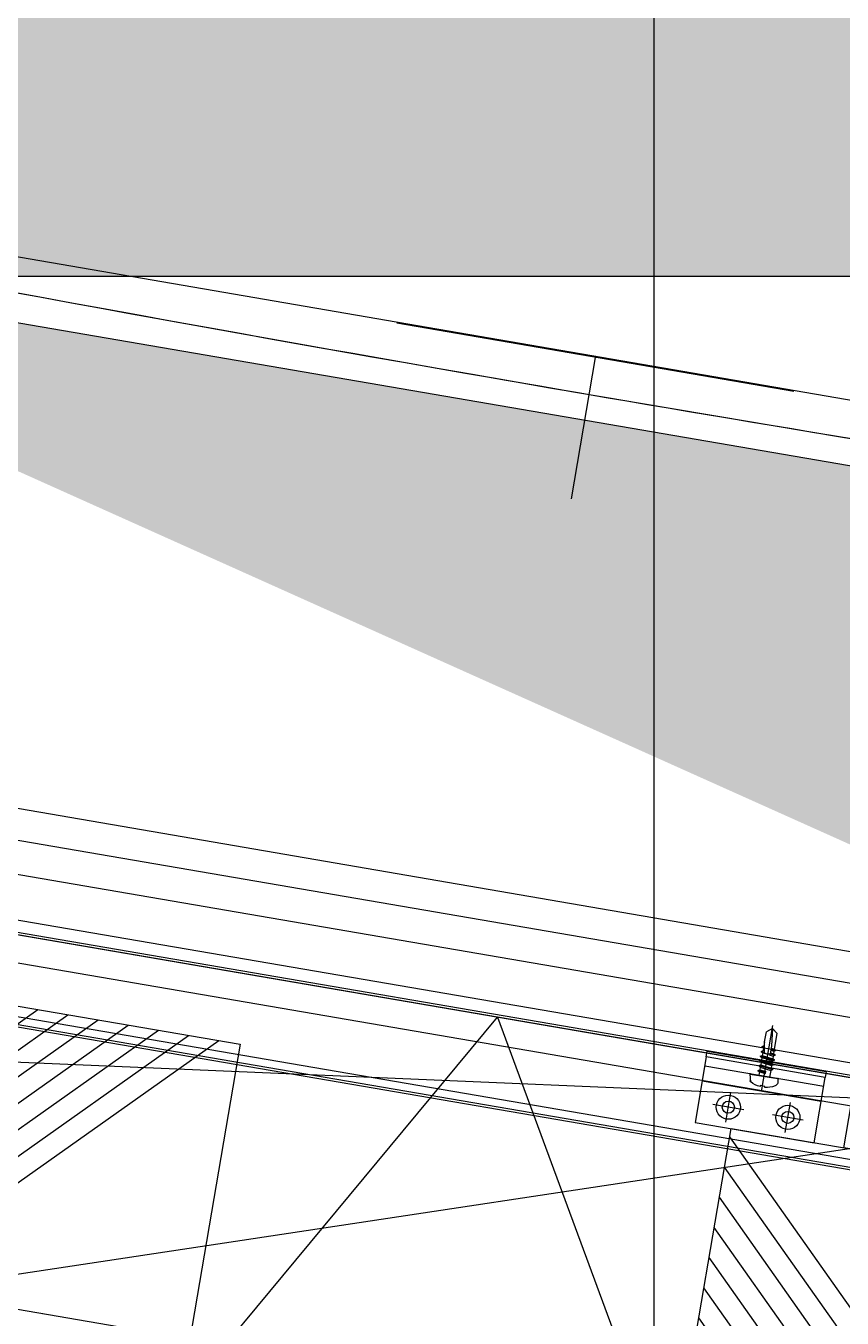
# Model space of a CAD drawing. Header units: inches. Extents: x 0 to 1813292486, y 0 to 3473589894.
# Drawn here: x 600523277.9 to 600523548.3, y 3473205640 to 3473206067.8 of the extents above; entities that cross this region are included whole.
import ezdxf

# ---------------------------------------------------------------- set-up
doc = ezdxf.new("R2010")
doc.units = ezdxf.units.IN
doc.header["$LTSCALE"] = 1000
doc.header["$MEASUREMENT"] = 0
for name, pattern in [('AX-MALL-GIRD-200$0$DOTE', [2.4200000000000004, 2, -0.2, 0.02, -0.2]), ('AX-MALL-WALL-P02-QT$0$CENTER', [2, 1.25, -0.25, 0.25, -0.25]), ('AX-MALL-WALL-P02-QT$0$HIDDEN', [0.375, 0.25, -0.125]), ('AX-MALL-WALL-P02-QT$0$HIDDENX2', [0.75, 0.5, -0.25])]:
    doc.linetypes.add(name, pattern=pattern)
for name, color, linetype in [('A-Anno-Note', 241, 'Continuous'), ('AX-MALL-DIM-P02$0$A-Detl-Thin', 131, 'Continuous'), ('AX-MALL-GIRD-200$0$A-Grid', 222, 'AX-MALL-GIRD-200$0$DOTE'), ('AX-MALL-P02-200$0$A-Anno-Note', 241, 'Continuous'), ('AX-MALL-WALL-P02$0$A-Anno-Note', 241, 'Continuous'), ('AX-MALL-WALL-P02-QT$0$A-Anno-Note', 241, 'Continuous'), ('AX-MALL-WALL-P02-QT$0$A-Detl-Fine', 152, 'Continuous'), ('AX-MALL-WALL-P02-QT$0$A-Detl-Patt', 8, 'Continuous'), ('AX-MALL-WALL-P02-QT$0$A-Detl-Thin', 131, 'Continuous'), ('AX-MALL-WALL-P02-QT$0$A-Wall', 2, 'Continuous'), ('AX-MALL-WALL-P02-QT$0$A-Wall-Patt', 13, 'Continuous'), ('AX-MALL-WALL-P02-QT$0$A-Wind', 4, 'Continuous'), ('AX-MALL-WALL-P02-QT$0$AX-3#-wall-P01$0$A-Anno-Note', 241, 'Continuous'), ('AX-MALL-WALL-P02-QT$0$C18', 4, 'AX-MALL-WALL-P02-QT$0$CENTER'), ('AX-MALL-WALL-P02-QT$0$L18', 6, 'Continuous'), ('AX-MALL-WALL-P02-QT$0$PJ', 96, 'Continuous'), ('AX-MALL-WALL-P02-QT$0$tc', 4, 'Continuous'), ('AX-MALL-WALL-P02-QT$0$WZ', 2, 'Continuous'), ('AX-MALL-WALL-P02-QT$0$XX', 6, 'AX-MALL-WALL-P02-QT$0$HIDDEN'), ('AX-MALL-WALL-P02-QT$0$zx', 1, 'AX-MALL-WALL-P02-QT$0$CENTER'), ('AX-MALL-WALL-P02-QT$0$尺寸标注', 8, 'Continuous'), ('AX-MALL-ZTKD-P02$0$A-Anno-Note', 241, 'Continuous'), ('PX-MALL-P02-LG$0$P-Exsh', 31, 'Continuous'), ('PX-MALL-P02-LG$0$P-Hydt-Boxx', 221, 'Continuous'), ('SX-MALL-WALL-L-2F~3F$0$S-COLU', 30, 'Continuous'), ('SX-MALL-WALL-L-2F~3F$0$S-PATT-BMCO', 7, 'Continuous')]:
    doc.layers.add(name, color=color, linetype=linetype)
pattern_1 = [(45, (0, 359.0227), (-353.55353201463, 353.55353201463), [])]

# ---------------------------------------------------------------- blocks, each defined once
blk = doc.blocks.new('AX-MALL-GIRD-200')
at = {"layer": 'AX-MALL-GIRD-200$0$A-Grid'}
blk.add_line((600362273.8649971, 3473177427.819103), (600323544.3260479, 3473073464.092021), dxfattribs=at)
blk = doc.blocks.new('AX-MALL-WALL-P02-QT$0$tj')
at = {"layer": 'AX-MALL-WALL-P02-QT$0$A-Detl-Patt'}
h = blk.add_hatch(dxfattribs=at)
h.set_pattern_fill('STEEL', color=256, scale=100.0000000000001, angle=50.43183869082386)
h.set_pattern_definition([(75.00000000004839, (-14278.19445574284, 156289.8254051208), (-153.3407249234246, 41.08752340989569), []), (75.00000000004839, (-14317.88195610046, 156358.5661673546), (-153.3407249234246, 41.08752340989569), [])])
edge = h.paths.add_edge_path()
edge.add_line((88101.273016572, 47666.64152574539), (87883.93542659283, 47459.84604215622))
edge.add_line((87883.93542659283, 47459.84604215622), (91571.54751467705, 43584.64122533798))
edge.add_arc((262949.389629302, 558937.705083496), 543101.4133620498, 251.6057364187558, 260.0288666978238)
edge.add_arc((172180.8466627672, -2862.146247219684), 27099.9982179492, 64.7128659603706, 96.9316049602786, ccw=False)
edge.add_arc((262948.9730309481, 558936.3205539446), 543099.9677998082, 261.6155114784545, 271.7251478115656)
edge.add_line((279298.9759148359, 16082.51663446426), (279298.9759315252, 16382.65274763107))
edge.add_arc((262948.9742454757, 558936.3204835369), 542799.9676941936, 261.62020364125146, 271.7261014454634, ccw=False)
edge.add_arc((172180.8456921196, -2862.14609140989), 27400.00151046549, 64.80631838577902, 96.83815911678944)
edge.add_arc((262949.394896181, 558937.7037490648), 542801.4137571028, 251.6136389015772, 260.02417327084333, ccw=False)
edge.add_line((91737.26096642017, 43845.69257831573), (88101.273016572, 47666.64152574539))
at = {"layer": 'AX-MALL-WALL-P02-QT$0$A-Detl-Thin'}
blk.add_lwpolyline([(186250.0144456625, 24489.12446784973, 0.02393523573401804), (187668.1778839827, 24209.85707235336)], format="xyb", dxfattribs=at)
blk = doc.blocks.new('SX-MALL-WALL-L-2F~3F')
at = {"layer": 'SX-MALL-WALL-L-2F~3F$0$S-PATT-BMCO'}
h = blk.add_hatch(color=256, dxfattribs=at)
h.dxf.hatch_style = 1
h.paths.add_polyline_path([(600327837.3068982, 3473085990.563696), (600328493.2686002, 3473085746.198715), (600328737.6335828, 3473086402.160417), (600328081.6718808, 3473086646.525399)])
at = {"layer": 'SX-MALL-WALL-L-2F~3F$0$S-COLU'}
blk.add_lwpolyline([(600327837.3068982, 3473085990.563696), (600328493.2686002, 3473085746.198715), (600328737.6335828, 3473086402.160417), (600328081.6718808, 3473086646.525399)], close=True, dxfattribs=at)
blk = doc.blocks.new('SX-MALL-WALL-2F~3F')
blk.add_blockref('SX-MALL-WALL-L-2F~3F', (0, 0))
blk = doc.blocks.new('AX-MALL-WALL-P02-QT$0$jjzx2')
at = {"layer": 'AX-MALL-WALL-P02-QT$0$A-Detl-Fine'}
for points in [[(201016.2879457474, -131912.7799773216), (200974.0483281612, -132159.1857705116), (202166.4287948608, -132363.5871968269), (202208.6684128046, -132117.1814055443)], [(201045.8566409349, -131917.8487329483), (201008.6857771873, -132134.6858301163), (202141.9288539886, -132328.9497480392), (202179.0997178555, -132112.1126508713)]]:
    blk.add_lwpolyline(points, dxfattribs=at)
blk = doc.blocks.new('*U198')
at = {"layer": 'AX-MALL-WALL-P02-QT$0$C18', "color": 1, "ltscale": 2}
blk.add_line((0, 5.142561988594025), (0, -17.03404386090006), dxfattribs=at)
at = {"layer": 'AX-MALL-WALL-P02-QT$0$L18', "color": 4}
for p, q in [((-1.790000000000873, -1.147816335795142), (-1.790000000000873, 0)), ((1.790000000000873, -2.247816335793686), (1.790000000000873, 0)), ((-2.399999999999636, -1.5), (-1.790000000000873, -1.147816335795142)), ((-2.399999999999636, -1.5), (0.2342809638412291, -1.225595732932561)), ((-2.399999999999636, -1.5), (-1.790000000000873, -1.852183664204858)), ((-2.399999999999636, -3.100000000000364), (2.399999999999636, -2.600000000000364)), ((-2.399999999999636, -3.100000000000364), (-1.790000000000873, -2.747816335793686)), ((-2.399999999999636, -3.100000000000364), (-1.790000000000873, -3.452183664205222)), ((-2.399999999999636, -4.700000000000728), (2.399999999999636, -4.200000000000728)), ((-1.790000000000873, -1.147816335795142), (0.2342809638412291, -0.8650955307894037)), ((-1.790000000000873, -1.852183664204858), (0.2342809638412291, -1.56946285919912)), ((-1.790000000000873, -2.747816335793686), (-1.790000000000873, -1.852183664204858)), ((-1.790000000000873, -2.747816335793686), (1.790000000000873, -2.247816335793686)), ((-1.790000000000873, -3.452183664205222), (1.790000000000873, -2.952183664205222)), ((-1.790000000000873, -4.34781633579405), (-1.790000000000873, -3.452183664205222)), ((-1.790000000000873, -4.34781633579405), (1.790000000000873, -3.84781633579405)), ((0.2342809638412291, -0.8650955307894037), (0.2342809638412291, -1.56946285919912)), ((2.399999999999636, -2.600000000000364), (1.790000000000873, -2.247816335793686)), ((2.399999999999636, -2.600000000000364), (1.790000000000873, -2.952183664205222)), ((1.790000000000873, -3.84781633579405), (1.790000000000873, -2.952183664205222)), ((2.399999999999636, -4.200000000000728), (1.790000000000873, -3.84781633579405)), ((2.399999999999636, -4.200000000000728), (1.790000000000873, -4.552183664205586)), ((-2.399999999999636, -4.700000000000728), (-1.790000000000873, -4.34781633579405)), ((-2.399999999999636, -4.700000000000728), (-1.790000000000873, -5.052183664205586)), ((-2.399999999999636, -6.299999999999272), (2.399999999999636, -5.799999999999272)), ((-2.399999999999636, -6.299999999999272), (-1.790000000000873, -5.947816335794414)), ((-2.399999999999636, -6.299999999999272), (-1.790000000000873, -6.65218366420595)), ((-2.399999999999636, -7.899999999999636), (-1.790000000000873, -7.547816335794778)), ((-2.399999999999636, -7.899999999999636), (-1.273355612604064, -7.78264120964559)), ((-2.399999999999636, -7.899999999999636), (-1.790000000000873, -8.252183664206314)), ((-1.790000000000873, -5.052183664205586), (1.790000000000873, -4.552183664205586)), ((-1.790000000000873, -5.947816335794414), (-1.790000000000873, -5.052183664205586)), ((-1.790000000000873, -5.947816335794414), (1.790000000000873, -5.447816335794414)), ((-1.790000000000873, -6.65218366420595), (1.790000000000873, -6.15218366420595)), ((-1.790000000000873, -7.547816335794778), (-1.790000000000873, -6.65218366420595)), ((-1.790000000000873, -7.547816335794778), (-0.9175382126813929, -7.425964130861757)), ((-1.790000000000873, -8.252183664206314), (-1.334698446698894, -8.188594061788535)), ((-1.790000000000873, -9.147816335795142), (-1.790000000000873, -8.252183664206314)), ((0.4333070988686814, -7.237298584555901), (1.790000000000873, -7.047816335794778)), ((0.7141825614198751, -7.575605983185596), (2.399999999999636, -7.399999999999636)), ((0.7141825614198751, -7.90243749641013), (1.790000000000873, -7.752183664206314)), ((1.790000000000873, -5.447816335794414), (1.790000000000873, -4.552183664205586)), ((2.399999999999636, -5.799999999999272), (1.790000000000873, -5.447816335794414)), ((2.399999999999636, -5.799999999999272), (1.790000000000873, -6.15218366420595)), ((1.790000000000873, -7.047816335794778), (1.790000000000873, -6.15218366420595)), ((2.399999999999636, -7.399999999999636), (1.790000000000873, -7.047816335794778)), ((2.399999999999636, -7.399999999999636), (1.790000000000873, -7.752183664206314)), ((1.790000000000873, -8.647816335795142), (1.790000000000873, -7.752183664206314)), ((-2.399999999999636, -9.5), (-1.790000000000873, -9.147816335795142)), ((-2.399999999999636, -9.5), (-1.518995326587174, -9.408228679852982)), ((-2.399999999999636, -9.5), (-1.790000000000873, -9.852183664204858)), ((-1.790000000000873, -9.147816335795142), (-1.472953762578982, -9.103536135036848)), ((-1.790000000000873, -9.852183664204858), (-1.581684194792615, -9.823089278002954)), ((-1.790000000000873, -11.20167565273914), (-1.790000000000873, -9.852183664204858)), ((-1.790000000000873, -11.20167565273914), (-1.790000000000873, -14.60000000000036)), ((0.7141825614198751, -8.798070167998958), (1.790000000000873, -8.647816335795142)), ((0.7141825614198751, -9.17560598318596), (2.399999999999636, -9)), ((0.7141825614198751, -9.502437496410494), (1.790000000000873, -9.352183664204858)), ((2.399999999999636, -9), (1.790000000000873, -8.647816335795142)), ((2.399999999999636, -9), (1.790000000000873, -9.352183664204858)), ((1.790000000000873, -9.352183664204858), (1.790000000000873, -14.60000000000036)), ((0, -16), (-1.790000000000873, -14.60000000000036)), ((0, -16), (1.790000000000873, -14.60000000000036))]:
    blk.add_line(p, q, dxfattribs=at)
blk.add_lwpolyline([(4.549999999999272, 0, 0.414213562373095), (4.75, 0.2000000000007276), (4.75, 1.39147638815848, 0.2654033233867933), (4.06568705400241, 2.589861303315047, 0.108659312189883), (0.7999999999992724, 3.659899496853541), (0.7999999999992724, 3.315608971053734), (-0.7999999999992724, 3.315608971053734), (-0.7999999999992724, 3.659899496853541, 0.1086593121898847), (-4.06568705400241, 2.589861303315047, 0.2654033233867933), (-4.75, 1.39147638815848), (-4.75, 0.2000000000007276, 0.414213562373095), (-4.549999999999272, 0)], format="xyb", close=True, dxfattribs=at)
blk.add_lwpolyline([(0, -16), (0.7141825614198751, -10.25704931750261), (0.7141825614198751, -7.536688384094305, 0.4176573264866609), (0.4106596181591158, -7.236709070022698, 0.08336651052848376), (-1.234698998669046, -7.526820576113096), (-1.790000000000873, -11.20167565273914)], format="xyb", dxfattribs=at)
blk = doc.blocks.new('AX-MALL-WALL-P02-QT$0$盘头自钻自攻钉ST4-8')
at = {"layer": 'AX-MALL-WALL-P02-QT$0$尺寸标注'}
blk.add_blockref('*U198', (0, 0), dxfattribs=at)
blk = doc.blocks.new('AX-MALL-WALL-P02-QT$0$A$C61293B14')
at = {"layer": 'AX-MALL-WALL-P02-QT$0$tc'}
for radius in [4, 2]:
    blk.add_circle((0, 0), radius, dxfattribs=at)
at = {"layer": 'AX-MALL-WALL-P02-QT$0$zx'}
for p, q in [((0, 5.036975615854317), (0, -5.036975615847041)), ((-5.199824257346336, 0), (5.199824257317232, 0))]:
    blk.add_line(p, q, dxfattribs=at)
blk = doc.blocks.new('AX-MALL-WALL-P02-QT$0$A$C41DD6A87')
at = {"layer": 'AX-MALL-WALL-P02-QT$0$tc'}
h = blk.add_hatch(dxfattribs=at)
h.set_pattern_fill('ANSI31', color=256, scale=0.5, angle=-90.00000000000001, style=0)
h.set_pattern_definition([(225.0000000000001, (28362.68611018802, -179426.704915055), (-1.122532015133644, 1.122532015133644), [])])
h.paths.add_polyline_path([(40, 20), (0, 20), (0, 22), (40, 22)])
at = {"layer": 'AX-MALL-WALL-P02-QT$0$PJ'}
for points in [[(40, 20), (0, 20), (0, 22), (40, 22)], [(40, 20), (0, 20), (0, -2.00031700823456), (40, -2.00031700823456)]]:
    blk.add_lwpolyline(points, close=True, dxfattribs=at)
at = {"layer": 'AX-MALL-WALL-P02-QT$0$XX'}
for p, q in [((0, 17), (40, 17)), ((0, 11.99968299176544), (40, 11.99968299176544))]:
    blk.add_line(p, q, dxfattribs=at)
at = {"layer": 'AX-MALL-WALL-P02-QT$0$tc', "rotation": 180}
for p in [(10.00773325189948, 4.856510433368385), (30.00773325189948, 4.856510433368385)]:
    blk.add_blockref('AX-MALL-WALL-P02-QT$0$A$C61293B14', p, dxfattribs=at)
at = {"layer": 'AX-MALL-WALL-P02-QT$0$WZ', "extrusion": (1.112429078900672e-34, 1.017801628166565e-23, -1), "zscale": -1, "rotation": 180}
blk.add_blockref('AX-MALL-WALL-P02-QT$0$盘头自钻自攻钉ST4-8', (-20, 17), dxfattribs=at)
blk = doc.blocks.new('AX-MALL-WALL-P02-QT$0$A$C715D18B8')
at = {"layer": 'AX-MALL-WALL-P02-QT$0$tc'}
h = blk.add_hatch(dxfattribs=at)
h.set_pattern_fill('ANSI31', color=256, scale=0.5, angle=-180, style=0)
h.set_pattern_definition([(225, (28362.68611018802, -179426.704915055), (-1.122532015133644, 1.122532015133644), [])])
h.paths.add_polyline_path([(40, 20), (0, 20), (0, 22), (40, 22)])
at = {"layer": 'AX-MALL-WALL-P02-QT$0$PJ'}
blk.add_line((0, 17), (40, 17), dxfattribs=at)
blk.add_lwpolyline([(40, 20), (0, 20), (0, 22), (40, 22)], close=True, dxfattribs=at)
blk.add_lwpolyline([(40, 12.49968299269676), (40, 20), (0, 20), (0, 12.49968299269676)], dxfattribs=at)
at = {"layer": 'AX-MALL-WALL-P02-QT$0$XX'}
blk.add_line((0, 11.99968299269676), (40, 11.99968299269676), dxfattribs=at)
blk.add_lwpolyline([(40, 12.49968299269676), (40, -2.000317007303238), (0, -2.000317007303238), (0, 12.49968299269676)], dxfattribs=at)
at = {"layer": 'AX-MALL-WALL-P02-QT$0$tc', "rotation": 180}
for p in [(10.00773325189948, 4.856510434299707), (30.00773325189948, 4.856510434299707)]:
    blk.add_blockref('AX-MALL-WALL-P02-QT$0$A$C61293B14', p, dxfattribs=at)
at = {"layer": 'AX-MALL-WALL-P02-QT$0$WZ', "extrusion": (1.112470375349305e-34, 1.017801628166565e-23, -1), "zscale": -1, "rotation": 180}
blk.add_blockref('AX-MALL-WALL-P02-QT$0$盘头自钻自攻钉ST4-8', (-20, 17), dxfattribs=at)
blk = doc.blocks.new('AX-MALL-WALL-P02-QT$0$A$C4D6066B9')
at = {"rotation": 180}
for name, p in [('AX-MALL-WALL-P02-QT$0$A$C715D18B8', (0, 22)), ('AX-MALL-WALL-P02-QT$0$A$C41DD6A87', (50, 22))]:
    blk.add_blockref(name, p, dxfattribs=at)
blk = doc.blocks.new('AX-MALL-WALL-P02-QT$0$1300XF')
at = {"color": 4, "ltscale": 10}
blk.add_lwpolyline([(952.2166069821105, -429.1864013746381, -0.08331468260540871), (817.0773010216653, -604.1000171712949), (274.1162508055568, -255.7887004967779), (952.2949094976648, -429.2064241860062), (996.8880384489894, -254.8176262397319), (318.7093797512352, -81.39990255609155), (274.1162508055568, -255.7887004967779)], format="xyb", dxfattribs=at)
at = {"color": 3, "ltscale": 10}
blk.add_lwpolyline([(923.5521761383861, -494.7239272817387), (267.2534666656866, -326.5625127814128), (282.1684462223202, -268.3424600809813), (284.590208824724, -268.9629968851223)], dxfattribs=at)
at = {"color": 8, "linetype": 'AX-MALL-WALL-P02-QT$0$HIDDENX2', "ltscale": 15}
blk.add_lwpolyline([(279.0832347776741, -294.4952929709107), (928.6010089553893, -460.9192044194788)], dxfattribs=at)
at = {"layer": 'AX-MALL-WALL-P02-QT$0$A-Anno-Note', "color": 3}
for points in [[(284.590208824724, -268.9629968851223), (270.2957660797401, -324.7612869851291), (921.7509503363981, -491.6816278770566)], [(274.6395236738026, -307.8089487962425), (926.0947079192265, -474.7292896881117)]]:
    blk.add_lwpolyline(points, dxfattribs=at)
at = {"layer": 'AX-MALL-WALL-P02-QT$0$A-Anno-Note', "color": 2}
for points in [[(285.5340348462923, -269.3082487191423), (935.0518090166152, -435.732160186395)], [(278.0903759002686, -298.3701131269336), (928.5768551193178, -465.0422392915934)], [(278.0903759002686, -298.3701131269336), (928.5768551193178, -465.0422392915934)]]:
    blk.add_lwpolyline(points, dxfattribs=at)
at = {"layer": 'AX-MALL-WALL-P02-QT$0$AX-3#-wall-P01$0$A-Anno-Note'}
for p, q in [((564.9933418295695, -144.7723975088447), (694.3268235251307, -177.9119691923261)), ((629.660082446353, -161.3421832732274), (617.861558757606, -207.3881663847133))]:
    blk.add_line(p, q, dxfattribs=at)
at = {"layer": 'AX-MALL-WALL-P02-QT$0$tc', "extrusion": (-2.718681380706335e-23, -1.060383553955178e-22, -1), "zscale": -1, "rotation": 194.3801229896867}
blk.add_blockref('AX-MALL-WALL-P02-QT$0$A$C4D6066B9', (-453.5974838975817, -343.3854400292039), dxfattribs=at)
blk = doc.blocks.new('AX-MALL-WALL-P02-QT$0$mqst2')
at = {"color": 6, "xscale": -1, "rotation": 335.9008015717351}
blk.add_blockref('AX-MALL-WALL-P02-QT$0$1300XF', (310517.1553931236, -41425.82207489014), dxfattribs=at)
blk = doc.blocks.new('AX-MALL-WALL-P02-QT')
at = {"layer": 'AX-MALL-WALL-P02-QT$0$A-Wall-Patt'}
h = blk.add_hatch(dxfattribs=at)
h.set_pattern_fill('普通砖', color=256, scale=200, style=0)
h.set_pattern_definition(pattern_1)
h.paths.add_polyline_path([(600327618.6019145, 3473086150.797895, 0.01003275432247529), (600328136.5212703, 3473085836.321428), (600328193.0466757, 3473085957.949141), (600328133.6017723, 3473086069.781638, -0.008024764021550121), (600327725.8127092, 3473086319.634637)])
h = blk.add_hatch(dxfattribs=at)
h.set_pattern_fill('普通砖', color=256, scale=200, style=0)
h.set_pattern_definition(pattern_1)
h.paths.add_polyline_path([(600328193.0466757, 3473085957.949141), (600328136.5212705, 3473085836.321428, 0.007337960763246614), (600328523.1062292, 3473085619.599121), (600328626.4432914, 3473085791.082677), (600328615.1061, 3473085797.221486, -0.00587912051971058), (600328309.0169843, 3473085967.744356)])
at = {"layer": 'AX-MALL-WALL-P02-QT$0$A-Wall'}
for centre, radius, start, end in [((600335713.0174161, 3473098897.97273), 15100.00094674813, 237.5845824592215, 239.8838432346503), ((600335713.0174818, 3473098897.972871), 15100.00110168027, 239.8838432885622, 241.565549832658)]:
    blk.add_arc(centre, radius, start, end, dxfattribs=at)
at = {"layer": 'AX-MALL-WALL-P02-QT$0$A-Anno-Note'}
for name, p, rotation in [('AX-MALL-WALL-P02-QT$0$mqst2', (600052179.2710491, 3473232742.396311), 339.5681613092181), ('AX-MALL-WALL-P02-QT$0$jjzx2', (600185298.4270658, 3473279938.045597), 339.5681613092246)]:
    blk.add_blockref(name, p, dxfattribs=dict(at, rotation=rotation))
at = {"layer": 'AX-MALL-WALL-P02-QT$0$A-Detl-Thin'}
blk.add_blockref('SX-MALL-WALL-2F~3F', (0, 0), dxfattribs=at)
at = {"layer": 'AX-MALL-WALL-P02-QT$0$A-Detl-Thin', "rotation": 339.5681613091762}
blk.add_blockref('AX-MALL-WALL-P02-QT$0$tj', (600144118.6961328, 3473128496.287411), dxfattribs=at)
at = {"layer": 'AX-MALL-WALL-P02-QT$0$A-Wind'}
blk.add_blockref('AX-MALL-GIRD-200', (0, 0), dxfattribs=at)
blk = doc.blocks.new('AX-MALL-WALL-P02')
at = {"layer": 'AX-MALL-WALL-P02$0$A-Anno-Note'}
blk.add_blockref('AX-MALL-WALL-P02-QT', (0, 0), dxfattribs=at)
blk = doc.blocks.new('PX-MALL-P02-LG$0$XHS1')
at = {"layer": 'PX-MALL-P02-LG$0$P-Hydt-Boxx', "ltscale": 0.7}
for p, q in [((350.0030006170273, 240), (-332.898939371109, 327.2950124740601)), ((350.0030006170273, 240), (-349.9969996213913, 240)), ((350.0030006170273, 60), (-349.996999502182, 60))]:
    blk.add_line(p, q, dxfattribs=at)
blk.add_solid([(350.0030006170273, 240), (350.0030002593994, 60.00000047683716), (-349.9969996213913, 60)], dxfattribs=at)
blk = doc.blocks.new('PX-MALL-P02-LG$0$MHQ')
at = {"layer": 'PX-MALL-P02-LG$0$P-Exsh', "ltscale": 0.7}
h = blk.add_hatch(dxfattribs=at)
h.set_pattern_fill('ANSI31', color=256, scale=25, style=0)
h.set_pattern_definition([(45, (-160019.2306599375, -42228.3236173685), (-28.0633003783411, 28.0633003783411), [])])
h.paths.add_polyline_path([(-75.0000000015425, 185.1731819980414), (75, 185.1731819980414), (75, 35.17318199802685), (-75.0000000015425, 35.17318199802685)])
for points in [[(0, 346.4101615137042), (-200, -1.455191522836685e-11), (200, -1.455191522836685e-11)], [(0, 346.4101615137042), (-200, -1.455191522836685e-11), (200, -1.455191522836685e-11)], [(0, 346.4101615137042), (-200, -1.455191522836685e-11), (200, -1.455191522836685e-11)], [(-75.0000000015425, 185.1731819980414), (75, 185.1731819980414), (75, 35.17318199802685), (-75.0000000015425, 35.17318199802685)]]:
    blk.add_lwpolyline(points, close=True, dxfattribs=at)
blk = doc.blocks.new('PX-MALL-P02-LG$0$20200929200250')
at = {"layer": 'PX-MALL-P02-LG$0$P-Exsh', "ltscale": 0.7, "xscale": 0.6600000001490116, "yscale": 0.6600000001490116, "zscale": 0.6600000001490116}
for p in [(-132.0000001192093, 40), (131.9999997615814, 40)]:
    blk.add_blockref('PX-MALL-P02-LG$0$MHQ', p, dxfattribs=at)
blk = doc.blocks.new('PX-MALL-P02-LG$0$20211220143732')
at = {"layer": 'PX-MALL-P02-LG$0$P-Exsh'}
blk.add_blockref('PX-MALL-P02-LG$0$20200929200250', (-374.9999999407155, 219.6219584928522), dxfattribs=at)
at = {"layer": 'PX-MALL-P02-LG$0$P-Hydt-Boxx', "ltscale": 0.7, "xscale": -1}
blk.add_blockref('PX-MALL-P02-LG$0$XHS1', (-349.9969999989844, 0), dxfattribs=at)
blk = doc.blocks.new('PX-MALL-P02-LG')
at = {"layer": 'PX-MALL-P02-LG$0$P-Exsh', "rotation": 149.8408954705718}
blk.add_blockref('PX-MALL-P02-LG$0$20211220143732', (600327837.3586597, 3473086069.477576), dxfattribs=at)
blk = doc.blocks.new('AX-MALL-ZTKD-P02')
at = {"layer": 'AX-MALL-ZTKD-P02$0$A-Anno-Note'}
blk.add_blockref('AX-MALL-GIRD-200', (0, 0), dxfattribs=at)
blk = doc.blocks.new('AX-MALL-DIM-P02')
at = {"layer": 'AX-MALL-DIM-P02$0$A-Detl-Thin'}
blk.add_blockref('AX-MALL-ZTKD-P02', (-2.384185791015625e-06, 9.5367431640625e-07), dxfattribs=at)
blk = doc.blocks.new('AX-MALL-P02-200')
at = {"layer": 'AX-MALL-P02-200$0$A-Anno-Note'}
blk.add_blockref('AX-MALL-WALL-P02', (0, 0), dxfattribs=at)
for name in ['AX-MALL-DIM-P02', 'PX-MALL-P02-LG']:
    blk.add_blockref(name, (0, 0), dxfattribs=at)

msp = doc.modelspace()

# ---------------------------------------------------------------- block references
at = {"layer": 'A-Anno-Note', "rotation": 20.43183869077545}
msp.add_blockref('AX-MALL-P02-200', (1250392458.527329, 9048125.682563305), dxfattribs=at)

doc.saveas('drawing.dxf')
